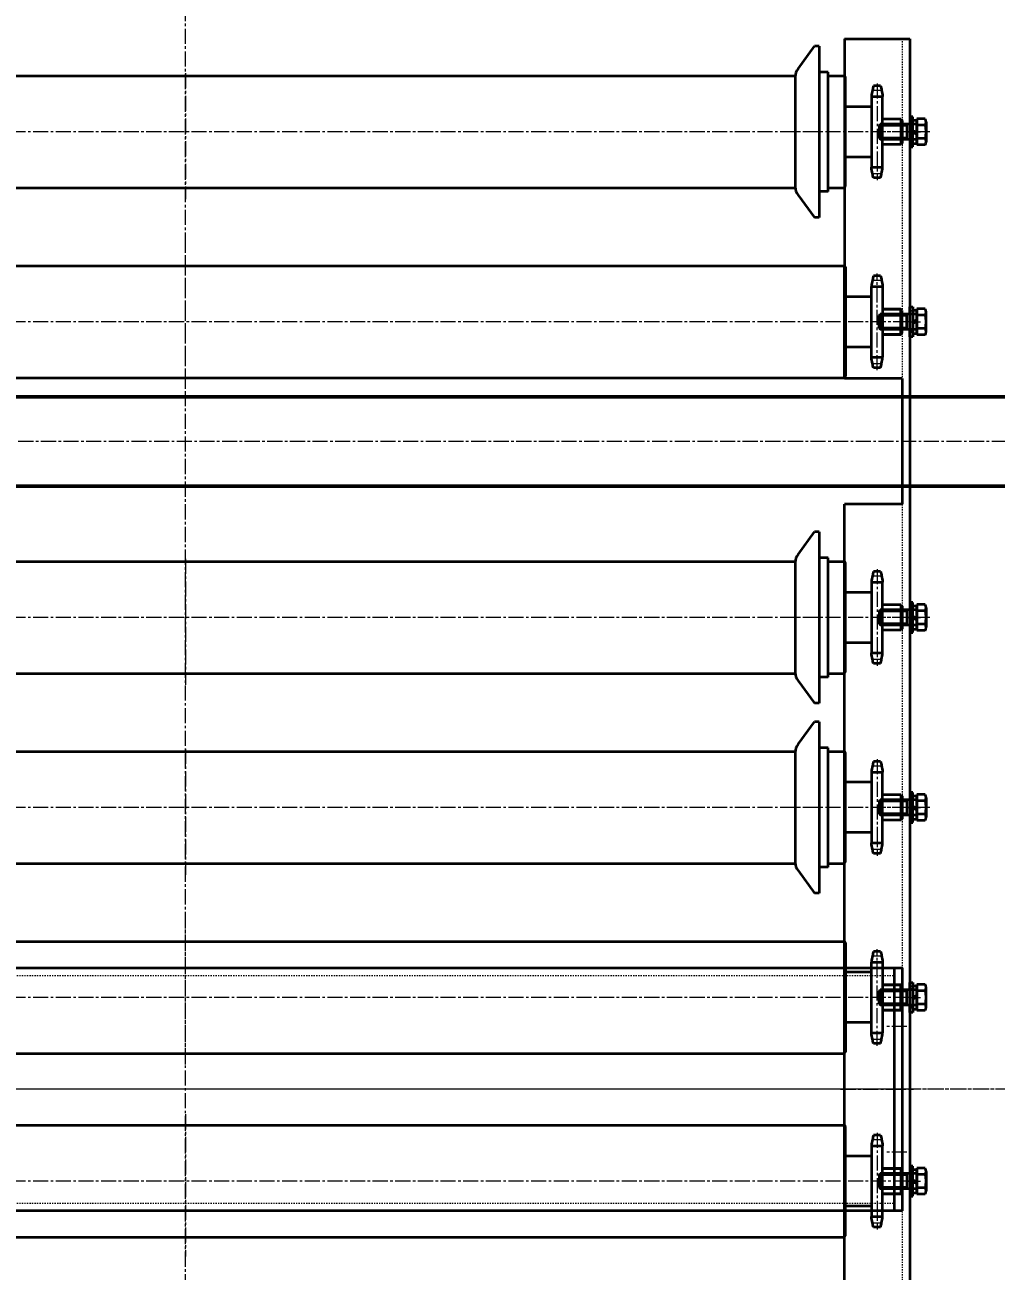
# Model space of a CAD drawing. Header units: millimetres. Extents: x -67280 to 67280, y -47520 to 47520.
# Drawn here: x -47376 to -46603, y -12717 to -11726 of the extents above; entities that cross this region are included whole.
import ezdxf

# ---------------------------------------------------------------- set-up
doc = ezdxf.new("R2010")
doc.units = ezdxf.units.MM
doc.linetypes.add('点画线', pattern=[18, 12, -2, 2, -2])
doc.linetypes.add('虚线', pattern=[2, 1, -1])
doc.layers.get('0').update_dxf_attribs({"lineweight": 35})
for name, color, linetype, lineweight in [('ACADAM_0', 7, 'Continuous', 18), ('ACAD细实线', 2, 'Continuous', 18), ('EB0', 7, 'Continuous', 35), ('中心线层', 1, '点画线', 18), ('剖面线层', 6, 'Continuous', 18), ('尺寸线层', 4, 'Continuous', 18), ('粗实线层', 7, 'Continuous', 35), ('虚线层', 100, '虚线', 18)]:
    doc.layers.add(name, color=color, linetype=linetype, lineweight=lineweight)
doc.styles.add('标准', font='', dxfattribs={"width": 0.667})
doc.styles.get('标准').set_extended_font_data('宋体')
doc.dimstyles.new('标准', dxfattribs={"dimscale": 160, "dimtxt": 2, "dimasz": 1, "dimexe": 1, "dimexo": 0, "dimgap": 1, "dimtad": 1, "dimdec": 1, "dimdsep": 46, "dimtxsty": '标准', "dimblk": '_CAXARROW', "dimcen": 0, "dimdle": 2, "dimaunit": 1, "dimadec": 0, "dimazin": 2, "dimtfac": 0.707107, "dimtdec": 3, "dimtmove": 0, "dimatfit": 3, "dimfxl": 0, "dimfrac": 2, "dimtolj": 1, "dimarcsym": 0})

# ---------------------------------------------------------------- blocks, each defined once
blk = doc.blocks.new('*X501')
at = {"layer": '尺寸线层', "linetype": 'Continuous', "lineweight": 18}
for points in [[(-51183.27, -8857.31), (-51163.27, -9017.31), (-51203.27, -9017.31)], [(-51183.27, -14032.31), (-51163.27, -13872.31), (-51203.27, -13872.31)]]:
    blk.add_hatch(color=0, dxfattribs=at).paths.add_polyline_path(points, flags=0)
at = {"layer": '尺寸线层', "color": 0}
for p, q in [((-50396.35, -8857.31), (-51343.27, -8857.31)), ((-46007.99, -14032.31), (-51343.27, -14032.31))]:
    blk.add_line(p, q, dxfattribs=at)
at = {"layer": '尺寸线层', "color": 0, "linetype": 'Continuous', "lineweight": 18}
blk.add_line((-51183.27, -8857.31), (-51183.27, -14032.31), dxfattribs=at)
at = {"layer": '尺寸线层', "color": 0, "insert": (-51503.27, -11444.81), "char_height": 320, "width": 1231.786, "attachment_point": 5, "rotation": 90, "line_spacing_factor": 1.15057, "style": '标准'}
blk.add_mtext('\\T1.1;5175', dxfattribs=at)
blk = doc.blocks.new('_CAXARROW')
blk.add_hatch(color=0).paths.add_polyline_path([(0, 0), (-1, 0.125), (-1, -0.125)], flags=0)
blk = doc.blocks.new('*X1799')
at = {"layer": 'ACADAM_0', "linetype": 'Continuous', "lineweight": 50}
for p, q in [((2764, 550.5), (-2764, 550.49)), ((2764, 479.5), (-2764, 479.49))]:
    blk.add_line(p, q, dxfattribs=at)
at = {"layer": '中心线层'}
for p, q in [((2844.14, 515), (-2856.55, 515)), ((2847.14, 0), (-2859.55, 0))]:
    blk.add_line(p, q, dxfattribs=at)
blk = doc.blocks.new('*X1823')
at = {"layer": 'EB0', "linetype": '点画线', "lineweight": 18}
for p, q in [((-570, 807.68), (-570, 707.57)), ((-24.45, 794.16), (-15.55, 794.16)), ((-20, 799.5), (-20, 722.5)), ((4.93, 761), (-1160.1, 761)), ((-63, 761), (-87.98, 761)), ((22.1, 761), (-21.4, 761)), ((5.5, 761), (14.6, 761)), ((-24.45, 727.83), (-15.55, 727.83)), ((-570, 556.82), (-570, 669.93)), ((-20, 571.5), (-20, 648.5)), ((-24.45, 643.16), (-15.55, 643.16)), ((4.93, 610), (-1160.1, 610)), ((5.5, 610), (14.6, 610)), ((-24.45, 576.83), (-15.55, 576.83)), ((-570, 421.68), (-570, 321.57)), ((-24.45, 408.16), (-15.55, 408.16)), ((-20, 413.5), (-20, 336.5)), ((4.93, 375), (-1160.1, 375)), ((-63, 375), (-87.98, 375)), ((22.1, 375), (-21.4, 375)), ((5.5, 375), (14.6, 375)), ((-24.45, 341.83), (-15.55, 341.83)), ((-570, 270.68), (-570, 170.57)), ((-20, 262.5), (-20, 185.5)), ((-24.45, 257.16), (-15.55, 257.16)), ((4.93, 224), (-1160.1, 224)), ((-63, 224), (-87.98, 224)), ((22.1, 224), (-21.4, 224)), ((5.5, 224), (14.6, 224)), ((-24.45, 190.83), (-15.55, 190.83)), ((-570, 19.82), (-570, 132.93)), ((-20, 34.5), (-20, 111.5)), ((-24.45, 106.16), (-15.55, 106.16)), ((4.93, 73), (-1160.1, 73)), ((5.5, 73), (14.6, 73)), ((-24.45, 39.83), (-15.55, 39.83)), ((-570, -19.82), (-570, -132.93)), ((-20, -34.5), (-20, -111.5)), ((-24.45, -39.83), (-15.55, -39.83)), ((4.93, -73), (-1160.1, -73)), ((5.5, -73), (14.6, -73)), ((-24.45, -106.16), (-15.55, -106.16))]:
    blk.add_line(p, q, dxfattribs=at)
at = {"layer": 'EB0'}
for p, q in [((8.5, 773), (6, 773)), ((6, 773), (6, 749)), ((8.5, 749), (8.5, 773)), ((-18.4, 766.1), (-17.5, 767)), ((-18.4, 766.1), (-18.4, 755.9)), ((3.6, 766.1), (-18.4, 766.1)), ((11.6, 767), (-17.5, 767)), ((-17.5, 767), (-17.5, 755)), ((3.6, 767), (3.6, 755)), ((8.5, 767.5), (6, 767.5)), ((8.5, 751.8), (8.5, 770.2)), ((8.5, 770.2), (11.6, 770.2)), ((11.6, 771.39), (11.6, 750.61)), ((18.33, 771.39), (11.6, 771.39)), ((11.6, 751.8), (11.6, 770.2)), ((11.6, 767), (11.6, 755)), ((18.33, 766.2), (11.6, 766.2)), ((19.1, 768.79), (19.1, 753.21)), ((-18.4, 755.9), (-17.5, 755)), ((3.6, 755.9), (-18.4, 755.9)), ((11.6, 755), (-17.5, 755)), ((6, 754.5), (8.5, 754.5)), ((8.5, 761.8), (8.9, 761.69)), ((8.5, 760.2), (11.6, 759.37)), ((8.9, 761.69), (11.6, 760.97)), ((18.33, 755.8), (11.6, 755.8)), ((6, 749), (8.5, 749)), ((8.5, 751.8), (11.6, 751.8)), ((18.33, 750.61), (11.6, 750.61)), ((-18.4, 615.1), (-17.5, 616)), ((-18.4, 604.9), (-18.4, 615.1)), ((3.6, 615.1), (-18.4, 615.1)), ((-17.5, 604), (-17.5, 616)), ((11.6, 616), (-17.5, 616)), ((3.6, 604), (3.6, 616)), ((6, 598), (6, 622)), ((6, 622), (8.5, 622)), ((6, 616.5), (8.5, 616.5)), ((8.5, 622), (8.5, 598)), ((8.5, 619.2), (8.5, 600.8)), ((8.5, 619.2), (11.6, 619.2)), ((11.6, 599.61), (11.6, 620.39)), ((18.33, 620.39), (11.6, 620.39)), ((11.6, 619.2), (11.6, 600.8)), ((11.6, 604), (11.6, 616)), ((18.33, 615.2), (11.6, 615.2)), ((19.1, 602.21), (19.1, 617.79)), ((-18.4, 604.9), (-17.5, 604)), ((3.6, 604.9), (-18.4, 604.9)), ((8.5, 610.8), (11.6, 611.63)), ((8.5, 609.2), (8.9, 609.31)), ((8.9, 609.31), (11.6, 610.03)), ((18.33, 604.8), (11.6, 604.8)), ((11.6, 604), (-17.5, 604)), ((8.5, 603.5), (6, 603.5)), ((8.5, 598), (6, 598)), ((8.5, 600.8), (11.6, 600.8)), ((18.33, 599.61), (11.6, 599.61)), ((0, 565.01), (0, 465.01)), ((8.5, 387), (6, 387)), ((6, 387), (6, 363)), ((8.5, 363), (8.5, 387)), ((-18.4, 380.1), (-17.5, 381)), ((-18.4, 380.1), (-18.4, 369.9)), ((3.6, 380.1), (-18.4, 380.1)), ((11.6, 381), (-17.5, 381)), ((-17.5, 381), (-17.5, 369)), ((3.6, 381), (3.6, 369)), ((8.5, 381.5), (6, 381.5)), ((8.5, 365.8), (8.5, 384.2)), ((8.5, 384.2), (11.6, 384.2)), ((11.6, 385.39), (11.6, 364.61)), ((18.33, 385.39), (11.6, 385.39)), ((11.6, 365.8), (11.6, 384.2)), ((11.6, 381), (11.6, 369)), ((18.33, 380.2), (11.6, 380.2)), ((19.1, 382.79), (19.1, 367.21)), ((-18.4, 369.9), (-17.5, 369)), ((3.6, 369.9), (-18.4, 369.9)), ((11.6, 369), (-17.5, 369)), ((6, 368.5), (8.5, 368.5)), ((8.5, 375.8), (8.9, 375.69)), ((8.5, 374.2), (11.6, 373.37)), ((8.9, 375.69), (11.6, 374.97)), ((18.33, 369.8), (11.6, 369.8)), ((6, 363), (8.5, 363)), ((8.5, 365.8), (11.6, 365.8)), ((18.33, 364.61), (11.6, 364.61)), ((-18.4, 229.1), (-17.5, 230)), ((-18.4, 229.1), (-18.4, 218.9)), ((3.6, 229.1), (-18.4, 229.1)), ((11.6, 230), (-17.5, 230)), ((-17.5, 230), (-17.5, 218)), ((3.6, 230), (3.6, 218)), ((8.5, 236), (6, 236)), ((6, 236), (6, 212)), ((8.5, 230.5), (6, 230.5)), ((8.5, 212), (8.5, 236)), ((8.5, 214.8), (8.5, 233.2)), ((8.5, 233.2), (11.6, 233.2)), ((11.6, 234.39), (11.6, 213.61)), ((18.33, 234.39), (11.6, 234.39)), ((11.6, 214.8), (11.6, 233.2)), ((11.6, 230), (11.6, 218)), ((18.33, 229.2), (11.6, 229.2)), ((19.1, 231.79), (19.1, 216.21)), ((-18.4, 218.9), (-17.5, 218)), ((3.6, 218.9), (-18.4, 218.9)), ((11.6, 218), (-17.5, 218)), ((8.5, 224.8), (8.9, 224.69)), ((8.5, 223.2), (11.6, 222.37)), ((8.9, 224.69), (11.6, 223.97)), ((18.33, 218.8), (11.6, 218.8)), ((6, 217.5), (8.5, 217.5)), ((6, 212), (8.5, 212)), ((8.5, 214.8), (11.6, 214.8)), ((18.33, 213.61), (11.6, 213.61)), ((6, 61), (6, 85)), ((6, 85), (8.5, 85)), ((6, 79.5), (8.5, 79.5)), ((8.5, 85), (8.5, 61)), ((8.5, 82.2), (8.5, 63.8)), ((8.5, 82.2), (11.6, 82.2)), ((11.6, 62.61), (11.6, 83.39)), ((18.33, 83.39), (11.6, 83.39)), ((11.6, 82.2), (11.6, 63.8)), ((19.1, 65.21), (19.1, 80.79)), ((-18.4, 78.1), (-17.5, 79)), ((-18.4, 67.9), (-18.4, 78.1)), ((3.6, 78.1), (-18.4, 78.1)), ((-17.5, 67), (-17.5, 79)), ((11.6, 79), (-17.5, 79)), ((3.6, 67), (3.6, 79)), ((8.5, 73.8), (11.6, 74.63)), ((8.5, 72.2), (8.9, 72.31)), ((8.9, 72.31), (11.6, 73.03)), ((11.6, 67), (11.6, 79)), ((18.33, 78.2), (11.6, 78.2)), ((-18.4, 67.9), (-17.5, 67)), ((3.6, 67.9), (-18.4, 67.9)), ((11.6, 67), (-17.5, 67)), ((8.5, 66.5), (6, 66.5)), ((8.5, 61), (6, 61)), ((8.5, 63.8), (11.6, 63.8)), ((18.33, 67.8), (11.6, 67.8)), ((18.33, 62.61), (11.6, 62.61)), ((-18.4, -67.9), (-17.5, -67)), ((-18.4, -67.9), (-18.4, -78.1)), ((3.6, -67.9), (-18.4, -67.9)), ((-17.5, -67), (-17.5, -79)), ((11.6, -67), (-17.5, -67)), ((3.6, -67), (3.6, -79)), ((8.5, -61), (6, -61)), ((6, -61), (6, -85)), ((8.5, -66.5), (6, -66.5)), ((8.5, -85), (8.5, -61)), ((8.5, -82.2), (8.5, -63.8)), ((8.5, -63.8), (11.6, -63.8)), ((11.6, -62.61), (11.6, -83.39)), ((18.33, -62.61), (11.6, -62.61)), ((11.6, -82.2), (11.6, -63.8)), ((11.6, -67), (11.6, -79)), ((18.33, -67.8), (11.6, -67.8)), ((19.1, -65.21), (19.1, -80.79)), ((-18.4, -78.1), (-17.5, -79)), ((3.6, -78.1), (-18.4, -78.1)), ((11.6, -79), (-17.5, -79)), ((8.5, -72.2), (8.9, -72.31)), ((8.5, -73.8), (11.6, -74.63)), ((8.9, -72.31), (11.6, -73.03)), ((18.33, -78.2), (11.6, -78.2)), ((6, -79.5), (8.5, -79.5)), ((6, -85), (8.5, -85)), ((8.5, -82.2), (11.6, -82.2)), ((18.33, -83.39), (11.6, -83.39))]:
    blk.add_line(p, q, dxfattribs=at)
at = {"layer": 'EB0', "color": 1, "linetype": '点画线', "lineweight": 18}
for p, q in [((5, 761), (13.5, 761)), ((5, 610), (13.5, 610)), ((5, 375), (13.5, 375)), ((5, 224), (13.5, 224)), ((5, 73), (13.5, 73)), ((5, -73), (13.5, -73))]:
    blk.add_line(p, q, dxfattribs=at)
at = {"layer": 'EB0'}
for centre, radius, start, end in [((14.31, 768.79), 4.79, 327.13277, 32.86723), ((1.1, 761), 18, 343.22135, 16.77865), ((14.31, 753.21), 4.79, 327.13277, 32.86723), ((14.31, 617.79), 4.79, 327.13277, 32.86723), ((1.1, 610), 18, 343.22135, 16.77865), ((14.31, 602.21), 4.79, 327.13277, 32.86723), ((14.31, 382.79), 4.79, 327.13277, 32.86723), ((1.1, 375), 18, 343.22135, 16.77865), ((14.31, 367.21), 4.79, 327.13277, 32.86723), ((14.31, 231.79), 4.79, 327.13277, 32.86723), ((1.1, 224), 18, 343.22135, 16.77865), ((14.31, 216.21), 4.79, 327.13277, 32.86723), ((14.31, 80.79), 4.79, 327.13277, 32.86723), ((1.1, 73), 18, 343.22135, 16.77865), ((14.31, 65.21), 4.79, 327.13277, 32.86723), ((14.31, -65.21), 4.79, 327.13277, 32.86723), ((1.1, -73), 18, 343.22135, 16.77865), ((14.31, -80.79), 4.79, 327.13277, 32.86723)]:
    blk.add_arc(centre, radius, start, end, dxfattribs=at)
at = {"layer": '中心线层', "linetype": '点画线', "lineweight": 18}
for p, q in [((3.81, 50), (-12.9, 50)), ((3.81, -50), (-12.9, -50))]:
    blk.add_line(p, q, dxfattribs=at)
at = {"layer": '中心线层'}
for p, q in [((3, 0), (-1146, 0)), ((-49, 0), (9, 0))]:
    blk.add_line(p, q, dxfattribs=at)
at = {"layer": '剖面线层', "linetype": 'Continuous', "lineweight": 18}
for p, q in [((7.26, 773), (6, 771.74)), ((8.5, 770), (6, 767.5)), ((8.5, 753.03), (6, 750.53)), ((6, 620.21), (8.5, 617.71)), ((6, 603.24), (8.5, 600.74)), ((6, 599), (7, 598)), ((7.26, 387), (6, 385.74)), ((8.5, 384), (6, 381.5)), ((8.5, 367.03), (6, 364.53)), ((7.26, 236), (6, 234.74)), ((8.5, 233), (6, 230.5)), ((8.5, 216.03), (6, 213.53)), ((6, 83.21), (8.5, 80.71)), ((6, 66.24), (8.5, 63.74)), ((6, 62), (7, 61)), ((6, -62), (7, -61)), ((6, -66.24), (8.5, -63.74)), ((6, -83.21), (8.5, -80.71))]:
    blk.add_line(p, q, dxfattribs=at)
at = {"layer": '粗实线层'}
for p, q in [((-46, 835), (6, 835)), ((-46, 835), (-46, 565.01)), ((6, 835), (6, -835)), ((0, 565.01), (-46, 565.01)), ((0, 465.01), (-46, 465.01)), ((-1140, 96.5), (0, 96.5)), ((-6, -96.5), (-6, 96.5)), ((0, 96.5), (0, -96.5)), ((0, -96.5), (-1140, -96.5))]:
    blk.add_line(p, q, dxfattribs=at)
at = {"layer": '粗实线层', "linetype": 'Continuous', "lineweight": 35}
for p, q in [((-82.85, 811.21), (-69.73, 829)), ((-66, 829), (-69.73, 829)), ((-66, 829), (-66, 693)), ((-1055, 805.5), (-85, 805.5)), ((-85, 804.68), (-85, 717.32)), ((-59, 808.5), (-66, 808.5)), ((-59, 713.5), (-59, 808.5)), ((-59, 805.5), (-46, 805.5)), ((-46, 805.5), (-45, 804.5)), ((-45, 717.5), (-45, 804.5)), ((-17.13, 797.5), (-22.87, 797.5)), ((-24.45, 789.08), (-15.55, 789.08)), ((-24.45, 789.08), (-24.45, 732.91)), ((-15.55, 732.91), (-15.55, 789.08)), ((-24.45, 781), (-45, 781)), ((-1, 771), (-15.55, 771)), ((-1, 771), (0, 770)), ((-1, 771), (-1, 751)), ((0, 770), (0, 752)), ((-1, 751), (-15.55, 751)), ((0, 752), (-1, 751)), ((-24.45, 741), (-45, 741)), ((-24.45, 732.91), (-15.55, 732.91)), ((-17.13, 724.5), (-22.87, 724.5)), ((-1055, 716.5), (-85, 716.5)), ((-59, 713.5), (-66, 713.5)), ((-59, 716.5), (-46, 716.5)), ((-46, 716.5), (-45, 717.5)), ((-82.85, 710.79), (-69.73, 693)), ((-66, 693), (-69.73, 693)), ((-1094, 654.5), (-46, 654.5)), ((-46, 654.5), (-45, 653.5)), ((-45, 653.5), (-45, 566.5)), ((-17.13, 646.5), (-22.87, 646.5)), ((-24.45, 581.91), (-24.45, 638.08)), ((-24.45, 638.08), (-15.55, 638.08)), ((-15.55, 638.08), (-15.55, 581.91)), ((-24.45, 630), (-45, 630)), ((-15.55, 620), (-1, 620)), ((-1, 620), (-15.55, 620)), ((0, 619), (-1, 620)), ((-1, 600), (-1, 620)), ((0, 601), (0, 619)), ((-15.55, 600), (-1, 600)), ((-1, 600), (-15.55, 600)), ((-1, 600), (0, 601)), ((-24.45, 590), (-45, 590)), ((-24.45, 581.91), (-15.55, 581.91)), ((-1094, 565.5), (-46, 565.5)), ((-46, 565.5), (-45, 566.5)), ((-17.13, 573.5), (-22.87, 573.5)), ((-82.85, 425.21), (-69.73, 443)), ((-66, 443), (-69.73, 443)), ((-66, 443), (-66, 307)), ((-1055, 419.5), (-85, 419.5)), ((-85, 418.68), (-85, 331.32)), ((-59, 422.5), (-66, 422.5)), ((-59, 327.5), (-59, 422.5)), ((-59, 419.5), (-46, 419.5)), ((-46, 419.5), (-45, 418.5)), ((-45, 331.5), (-45, 418.5)), ((-17.13, 411.5), (-22.87, 411.5)), ((-24.45, 403.08), (-15.55, 403.08)), ((-24.45, 403.08), (-24.45, 346.91)), ((-15.55, 346.91), (-15.55, 403.08)), ((-24.45, 395), (-45, 395)), ((-1, 385), (-15.55, 385)), ((-1, 385), (0, 384)), ((-1, 385), (-1, 365)), ((0, 384), (0, 366)), ((-1, 365), (-15.55, 365)), ((0, 366), (-1, 365)), ((-24.45, 355), (-45, 355)), ((-24.45, 346.91), (-15.55, 346.91)), ((-17.13, 338.5), (-22.87, 338.5)), ((-1055, 330.5), (-85, 330.5)), ((-59, 327.5), (-66, 327.5)), ((-59, 330.5), (-46, 330.5)), ((-46, 330.5), (-45, 331.5)), ((-82.85, 324.79), (-69.73, 307)), ((-66, 307), (-69.73, 307)), ((-82.85, 274.21), (-69.73, 292)), ((-66, 292), (-69.73, 292)), ((-66, 292), (-66, 156)), ((-1055, 268.5), (-85, 268.5)), ((-85, 267.68), (-85, 180.32)), ((-59, 271.5), (-66, 271.5)), ((-59, 176.5), (-59, 271.5)), ((-59, 268.5), (-46, 268.5)), ((-46, 268.5), (-45, 267.5)), ((-45, 180.5), (-45, 267.5)), ((-17.13, 260.5), (-22.87, 260.5)), ((-24.45, 252.08), (-15.55, 252.08)), ((-24.45, 252.08), (-24.45, 195.91)), ((-15.55, 195.91), (-15.55, 252.08)), ((-24.45, 244), (-45, 244)), ((-1, 234), (-15.55, 234)), ((-1, 234), (0, 233)), ((-1, 234), (-1, 214)), ((0, 233), (0, 215)), ((-1, 214), (-15.55, 214)), ((0, 215), (-1, 214)), ((-24.45, 204), (-45, 204)), ((-24.45, 195.91), (-15.55, 195.91)), ((-1055, 179.5), (-85, 179.5)), ((-59, 179.5), (-46, 179.5)), ((-46, 179.5), (-45, 180.5)), ((-17.13, 187.5), (-22.87, 187.5)), ((-82.85, 173.79), (-69.73, 156)), ((-59, 176.5), (-66, 176.5)), ((-66, 156), (-69.73, 156)), ((-1094, 117.5), (-46, 117.5)), ((-46, 117.5), (-45, 116.5)), ((-45, 116.5), (-45, 29.5)), ((-17.13, 109.5), (-22.87, 109.5)), ((-24.45, 44.91), (-24.45, 101.08)), ((-24.45, 101.08), (-15.55, 101.08)), ((-15.55, 101.08), (-15.55, 44.91)), ((-24.45, 93), (-45, 93)), ((-15.55, 83), (-1, 83)), ((-1, 83), (-15.55, 83)), ((0, 82), (-1, 83)), ((-1, 63), (-1, 83)), ((0, 64), (0, 82)), ((-15.55, 63), (-1, 63)), ((-1, 63), (-15.55, 63)), ((-1, 63), (0, 64)), ((-24.45, 53), (-45, 53)), ((-24.45, 44.91), (-15.55, 44.91)), ((-17.13, 36.5), (-22.87, 36.5)), ((-1094, 28.5), (-46, 28.5)), ((-46, 28.5), (-45, 29.5)), ((-1094, -28.5), (-46, -28.5)), ((-46, -28.5), (-45, -29.5)), ((-45, -116.5), (-45, -29.5)), ((-17.13, -36.5), (-22.87, -36.5)), ((-24.45, -44.91), (-15.55, -44.91)), ((-24.45, -44.91), (-24.45, -101.08)), ((-15.55, -101.08), (-15.55, -44.91)), ((-24.45, -53), (-45, -53)), ((-15.55, -63), (-1, -63)), ((-1, -63), (-15.55, -63)), ((-1, -63), (0, -64)), ((-1, -63), (-1, -83)), ((0, -64), (0, -82)), ((-15.55, -83), (-1, -83)), ((-1, -83), (-15.55, -83)), ((0, -82), (-1, -83)), ((-24.45, -93), (-45, -93)), ((-24.45, -101.08), (-15.55, -101.08)), ((-1094, -117.5), (-46, -117.5)), ((-46, -117.5), (-45, -116.5)), ((-17.13, -109.5), (-22.87, -109.5))]:
    blk.add_line(p, q, dxfattribs=at)
at = {"layer": '粗实线层'}
for points in [[(-46, 565.01), (-46, 655)], [(-46, -465.01), (-46, 465.01)]]:
    blk.add_lwpolyline(points, dxfattribs=at)
at = {"layer": '粗实线层', "linetype": 'Continuous', "lineweight": 35}
for centre, start, end in [((-74, 804.68), 143.58722, 180), ((-74, 717.32), 180, 216.41278), ((-74, 418.68), 143.58722, 180), ((-74, 331.32), 180, 216.41278), ((-74, 267.68), 143.58722, 180), ((-74, 180.32), 180, 216.41278)]:
    blk.add_arc(centre, 11, start, end, dxfattribs=at)
for points, knots in [([(-22.87, 797.5), (-23.15, 796.39), (-23.86, 793.62), (-24.23, 790.79), (-24.45, 789.08)], [0, 0, 0, 0, 2013.508635, 5032.123677, 5032.123677, 5032.123677, 5032.123677]), ([(-17.13, 797.5), (-16.85, 796.39), (-16.14, 793.62), (-15.77, 790.79), (-15.55, 789.08)], [0, 0, 0, 0, 2003.511263, 5007.13843, 5007.13843, 5007.13843, 5007.13843]), ([(-22.87, 724.5), (-23.15, 725.61), (-23.86, 728.38), (-24.23, 731.21), (-24.45, 732.91)], [0, 0, 0, 0, 1849.399561, 4621.985303, 4621.985303, 4621.985303, 4621.985303]), ([(-17.13, 724.5), (-16.85, 725.61), (-16.14, 728.38), (-15.77, 731.21), (-15.55, 732.91)], [0, 0, 0, 0, 1839.390895, 4596.971829, 4596.971829, 4596.971829, 4596.971829]), ([(-22.87, 646.5), (-23.15, 645.39), (-23.86, 642.62), (-24.23, 639.78), (-24.45, 638.08)], [0, 0, 0, 0, 1636.495503, 4089.899406, 4089.899406, 4089.899406, 4089.899406]), ([(-17.13, 646.5), (-16.85, 645.39), (-16.14, 642.62), (-15.77, 639.78), (-15.55, 638.08)], [0, 0, 0, 0, 1626.415032, 4064.706477, 4064.706477, 4064.706477, 4064.706477]), ([(-22.87, 573.5), (-23.15, 574.6), (-23.86, 577.37), (-24.23, 580.21), (-24.45, 581.91)], [0, 0, 0, 0, 1472.407978, 3679.814885, 3679.814885, 3679.814885, 3679.814885]), ([(-17.13, 573.5), (-16.85, 574.6), (-16.14, 577.37), (-15.77, 580.21), (-15.55, 581.91)], [0, 0, 0, 0, 1462.304143, 3654.563568, 3654.563568, 3654.563568, 3654.563568]), ([(-22.87, 411.5), (-23.15, 410.39), (-23.86, 407.62), (-24.23, 404.79), (-24.45, 403.08)], [0, 0, 0, 0, 1050.040035, 2624.240706, 2624.240706, 2624.240706, 2624.240706]), ([(-17.13, 411.5), (-16.85, 410.39), (-16.14, 407.62), (-15.77, 404.79), (-15.55, 403.08)], [0, 0, 0, 0, 1039.712536, 2598.430411, 2598.430411, 2598.430411, 2598.430411]), ([(-22.87, 338.5), (-23.15, 339.61), (-23.86, 342.38), (-24.23, 345.21), (-24.45, 346.91)], [0, 0, 0, 0, 886.069861, 2214.449468, 2214.449468, 2214.449468, 2214.449468]), ([(-17.13, 338.5), (-16.85, 339.61), (-16.14, 342.38), (-15.77, 345.21), (-15.55, 346.91)], [0, 0, 0, 0, 875.658476, 2188.429526, 2188.429526, 2188.429526, 2188.429526]), ([(-22.87, 260.5), (-23.15, 259.39), (-23.86, 256.62), (-24.23, 253.79), (-24.45, 252.08)], [0, 0, 0, 0, 673.694536, 1683.684971, 1683.684971, 1683.684971, 1683.684971]), ([(-17.13, 260.5), (-16.85, 259.39), (-16.14, 256.62), (-15.77, 253.79), (-15.55, 252.08)], [0, 0, 0, 0, 662.984277, 1656.918089, 1656.918089, 1656.918089, 1656.918089]), ([(-22.87, 187.5), (-23.15, 188.61), (-23.86, 191.38), (-24.23, 194.21), (-24.45, 195.91)], [0, 0, 0, 0, 510.101135, 1274.835357, 1274.835357, 1274.835357, 1274.835357]), ([(-17.13, 187.5), (-16.85, 188.61), (-16.14, 191.38), (-15.77, 194.21), (-15.55, 195.91)], [0, 0, 0, 0, 499.12557, 1247.405427, 1247.405427, 1247.405427, 1247.405427]), ([(-22.87, 109.5), (-23.15, 108.39), (-23.86, 105.62), (-24.23, 102.78), (-24.45, 101.08)], [0, 0, 0, 0, 299.462334, 748.410746, 748.410746, 748.410746, 748.410746]), ([(-17.13, 109.5), (-16.85, 108.39), (-16.14, 105.62), (-15.77, 102.78), (-15.55, 101.08)], [0, 0, 0, 0, 287.435304, 718.353015, 718.353015, 718.353015, 718.353015]), ([(-22.87, 36.5), (-23.15, 37.6), (-23.86, 40.37), (-24.23, 43.21), (-24.45, 44.91)], [0, 0, 0, 0, 140.897439, 352.128283, 352.128283, 352.128283, 352.128283]), ([(-17.13, 36.5), (-16.85, 37.6), (-16.14, 40.37), (-15.77, 43.21), (-15.55, 44.91)], [0, 0, 0, 0, 126.548359, 316.267328, 316.267328, 316.267328, 316.267328]), ([(-22.87, -36.5), (-23.15, -37.6), (-23.86, -40.37), (-24.23, -43.21), (-24.45, -44.91)], [0, 0, 0, 0, 90.341287, 225.77928, 225.77928, 225.77928, 225.77928]), ([(-17.13, -36.5), (-16.85, -37.6), (-16.14, -40.37), (-15.77, -43.21), (-15.55, -44.91)], [0, 0, 0, 0, 89.952118, 224.806675, 224.806675, 224.806675, 224.806675]), ([(-22.87, -109.5), (-23.15, -108.39), (-23.86, -105.62), (-24.23, -102.78), (-24.45, -101.08)], [0, 0, 0, 0, 240.647676, 601.422237, 601.422237, 601.422237, 601.422237]), ([(-17.13, -109.5), (-16.85, -108.39), (-16.14, -105.62), (-15.77, -102.78), (-15.55, -101.08)], [0, 0, 0, 0, 247.254014, 617.932677, 617.932677, 617.932677, 617.932677])]:
    blk.add_open_spline(points, degree=3, knots=knots, dxfattribs=at)
at = {"layer": '虚线层', "linetype": '虚线', "lineweight": 18}
for p, q in [((0, 835), (0, 565.01)), ((0, 465.01), (0, -465.01)), ((-1134, 90.5), (-6, 90.5)), ((-1134, -90.5), (-6, -90.5))]:
    blk.add_line(p, q, dxfattribs=at)

msp = doc.modelspace()

# ---------------------------------------------------------------- linework, layer by layer
at = {"layer": '中心线层', "linetype": '点画线', "lineweight": 18}
msp.add_line((-47247.969, -22181.308), (-47247.969, -4818.458), dxfattribs=at)
at = {"layer": '中心线层'}
msp.add_line((-42774.767, -12572.309), (-53692.261, -12572.309), dxfattribs=at)

# ---------------------------------------------------------------- dimensions: what is measured, and where the dimension line sits
at = {"layer": '尺寸线层'}
dim = msp.add_linear_dim(base=(-51183.269, -14032.309), p1=(-50396.352, -8857.309), p2=(-46007.985, -14032.309), angle=270, dimstyle='标准', override={"dimsah": 1, "dimtfill": 1, "dimtzin": 8}, dxfattribs=at)
dim.commit()
dim.dimension.update_dxf_attribs({"geometry": '*X501', "text_midpoint": (-51183.269, -11444.809)})

# ---------------------------------------------------------------- next in the draw order: block references
at = {"layer": 'ACAD细实线'}
msp.add_blockref('*X1799', (-45262.969, -12572.309), dxfattribs=at)

# ---------------------------------------------------------------- next in the draw order: block references
msp.add_blockref('*X1823', (-46677.969, -12572.309), dxfattribs=at)

doc.saveas('drawing.dxf')
